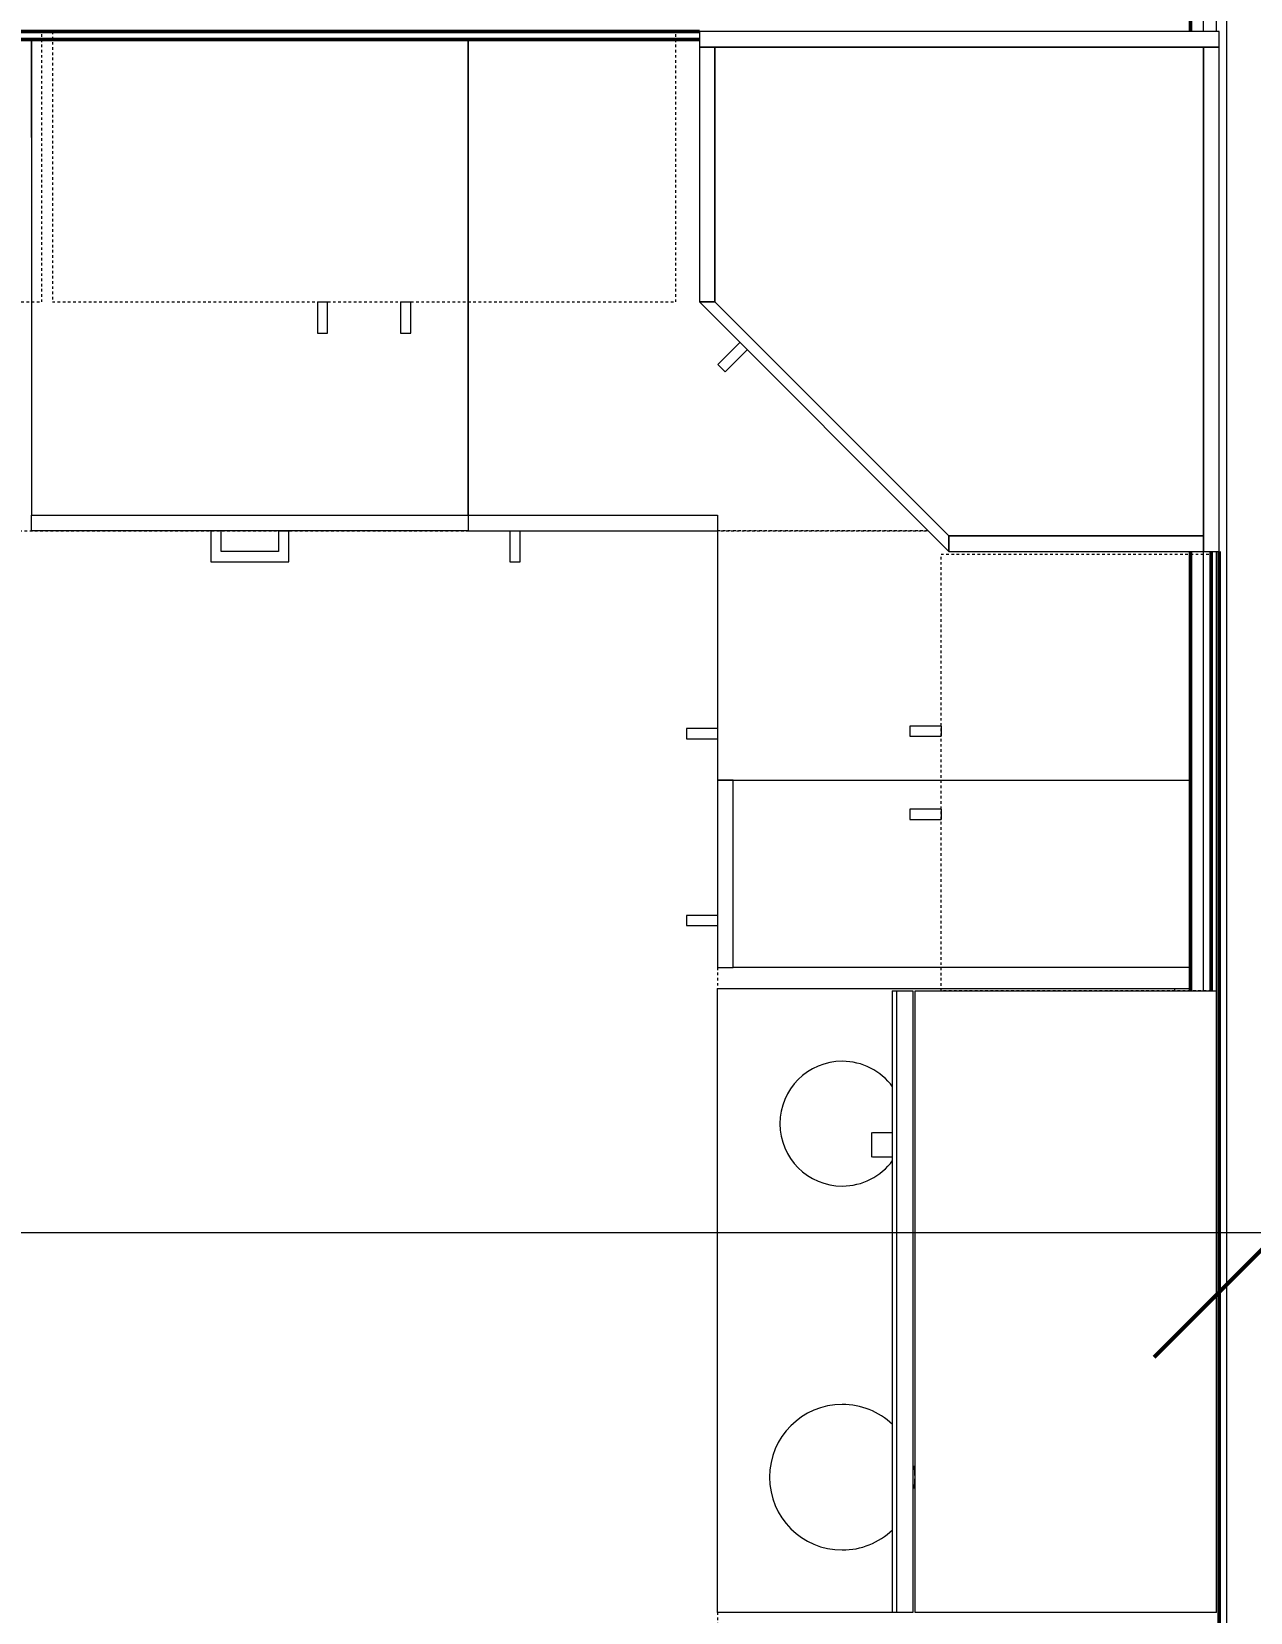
# Model space of a CAD drawing. Header units: inches. Extents: x -4266 to -1814, y 9706 to 12441.
# Drawn here: x -2573.1 to -2514.5, y 11372.4 to 11448.4 of the extents above; entities that cross this region are included whole.
import ezdxf

# ---------------------------------------------------------------- set-up
doc = ezdxf.new("R2010")
doc.units = ezdxf.units.IN
doc.header["$MEASUREMENT"] = 0
doc.linetypes.add('Dash', pattern=[0.25, 0.125, -0.125])
for name, color, linetype, lineweight in [('A-ANNO-DIMS', 211, 'Continuous', 9), ('A-ANNO-DIMS-96', 211, 'Continuous', 9), ('A-WALL', 113, 'Continuous', 13), ('A-WALL-3', 250, 'Continuous', 50), ('I-WALL-3', 2, 'Continuous', 50), ('Q-CASE', 31, 'Continuous', 9), ('Q-CASE-2', 7, 'Continuous', 9), ('Q-CASE-4', 7, 'Dash', 9), ('Q-CASE-HDLN-1', 7, 'Dash', 9), ('Q-SPCQ-2', 7, 'Continuous', 9)]:
    doc.layers.add(name, color=color, linetype=linetype, lineweight=lineweight)
doc.styles.add('Century Gothic', font='ufonts.com_century-gothic.ttf', dxfattribs={"height": 9})
doc.dimstyles.new('OD__1_16__Tol__', dxfattribs={"dimscale": 12, "dimtxt": 9.397514, "dimasz": 1, "dimexe": 0.75, "dimexo": 0.5, "dimgap": 0.125, "dimtad": 1, "dimdec": 4, "dimrnd": 0.0625, "dimzin": 3, "dimdsep": 46, "dimlunit": 4, "dimtxsty": 'Century Gothic', "dimblk1": 'OBLIQUE', "dimblk2": 'OBLIQUE', "dimsah": 1, "dimcen": 0.09, "dimdle": 0.75, "dimazin": 0, "dimtfac": 1, "dimtdec": 4, "dimtix": 1, "dimtmove": 0, "dimatfit": 3, "dimfxl": 1, "dimtvp": 1, "dimtfill": 1, "dimfrac": 2, "dimtolj": 1, "dimtzin": 0, "dimarcsym": 2})

# ---------------------------------------------------------------- blocks, each defined once
blk = doc.blocks.new('DIMBLOCK30-FLOOR PLAN - 1ST FLOOR')
at = {"layer": 'A-ANNO-DIMS-96', "lineweight": 50}
for p, q in [((-2714.724, 11390.624), (-2708.724, 11396.624)), ((-2513.124, 11390.624), (-2507.124, 11396.624)), ((-2714.724, 11390.624), (-2720.724, 11384.624)), ((-2513.124, 11390.624), (-2519.124, 11384.624))]:
    blk.add_line(p, q, dxfattribs=at)
at = {"layer": 'A-ANNO-DIMS-96'}
for p, q in [((-2714.724, 11393.109), (-2714.724, 11381.624)), ((-2714.724, 11390.624), (-2714.724, 11393.109)), ((-2513.124, 11393.109), (-2513.124, 11381.624)), ((-2513.124, 11390.624), (-2513.124, 11393.109)), ((-2714.724, 11390.624), (-2513.124, 11390.624))]:
    blk.add_line(p, q, dxfattribs=at)
at = {"layer": 'A-ANNO-DIMS-96', "color": 0, "char_height": 9, "attachment_point": 1, "line_spacing_factor": 0.984502, "style": 'Century Gothic', "bg_fill": 3, "box_fill_scale": 1.25, "bg_fill_color": 256, "bg_fill_true_color": 13158600, "bg_fill_transparency": 0}
for s, insert, width in [('16\' - 9 5/8"', (-2644.652, 11403.66), 73.74811), ('201.6', (-2629.661, 11385.892), 37.76906)]:
    blk.add_mtext(s, dxfattribs=dict(at, insert=insert, width=width))
blk = doc.blocks.new('_Oblique')
at = {"color": 0, "linetype": 'ByBlock', "lineweight": -2}
blk.add_line((-0.5, -0.5), (0.5, 0.5), dxfattribs=at)
blk = doc.blocks.new('DIMBLOCK31-FLOOR PLAN - 1ST FLOOR')
at = {"layer": 'A-ANNO-DIMS-96', "lineweight": 50}
for p, q in [((-2513.124, 11390.624), (-2507.124, 11396.624)), ((-2100.324, 11390.624), (-2094.324, 11396.624)), ((-2513.124, 11390.624), (-2519.124, 11384.624)), ((-2100.324, 11390.624), (-2106.324, 11384.624))]:
    blk.add_line(p, q, dxfattribs=at)
at = {"layer": 'A-ANNO-DIMS-96'}
for p, q in [((-2513.124, 11393.109), (-2513.124, 11381.624)), ((-2513.124, 11390.624), (-2513.124, 11393.109)), ((-2100.324, 11393.109), (-2100.324, 11381.624)), ((-2100.324, 11390.624), (-2100.324, 11393.109)), ((-2513.124, 11390.624), (-2091.324, 11390.624))]:
    blk.add_line(p, q, dxfattribs=at)
at = {"layer": 'A-ANNO-DIMS-96', "color": 0, "char_height": 9, "attachment_point": 1, "line_spacing_factor": 0.984502, "style": 'Century Gothic', "bg_fill": 3, "box_fill_scale": 1.25, "bg_fill_color": 256, "bg_fill_true_color": 13158600, "bg_fill_transparency": 0}
for s, insert, width in [('34\' - 4 13/16"', (-2344.463, 11403.66), 90.57414), ('412.8', (-2322.461, 11385.892), 37.76906)]:
    blk.add_mtext(s, dxfattribs=dict(at, insert=insert, width=width))

msp = doc.modelspace()

# ---------------------------------------------------------------- linework, layer by layer
at = {"layer": 'A-WALL'}
for p, q in [((-2516.74874, 11448.3644), (-2516.74874, 11641.2394)), ((-2516.12374, 11448.3644), (-2516.12374, 11641.2394)), ((-2515.62374, 11285.5394), (-2515.62374, 11641.2394)), ((-2516.74874, 11402.23379), (-2516.74874, 11423.3644)), ((-2516.12374, 11402.23379), (-2516.12374, 11423.3644))]:
    msp.add_line(p, q, dxfattribs=at)
at = {"layer": 'A-WALL-3'}
for p, q in [((-2540.99733, 11448.3644), (-2666.21264, 11448.3644)), ((-2666.21264, 11447.9894), (-2540.99733, 11447.9894))]:
    msp.add_line(p, q, dxfattribs=at)
at = {"layer": 'I-WALL-3'}
for p, q in [((-2517.37374, 11640.6144), (-2517.37374, 11448.3644)), ((-2517.37374, 11423.3644), (-2517.37374, 11402.23379))]:
    msp.add_line(p, q, dxfattribs=at)
at = {"layer": 'Q-CASE'}
for p, q in [((-2540.24733, 11435.3644), (-2540.99733, 11435.3644)), ((-2540.99733, 11435.3644), (-2528.99733, 11423.3644)), ((-2528.99733, 11424.1144), (-2540.24733, 11435.3644)), ((-2528.99733, 11423.3644), (-2528.99733, 11424.1144))]:
    msp.add_line(p, q, dxfattribs=at)
at = {"layer": 'Q-CASE-2'}
for p, q in [((-2515.99733, 11448.3644), (-2540.99733, 11448.3644)), ((-2540.99733, 11448.3644), (-2540.99733, 11447.6144)), ((-2515.99733, 11447.6144), (-2515.99733, 11448.3644)), ((-2573.12374, 11447.9894), (-2573.12374, 11425.1144)), ((-2573.12374, 11443.26704), (-2573.12374, 11447.9894)), ((-2573.12374, 11443.26704), (-2573.12374, 11447.9894)), ((-2552.12374, 11425.1144), (-2552.12374, 11447.9894)), ((-2552.12374, 11447.9894), (-2552.12374, 11424.3644)), ((-2540.24733, 11447.6144), (-2540.99733, 11447.6144)), ((-2540.99733, 11447.6144), (-2540.99733, 11435.3644)), ((-2540.99733, 11447.6144), (-2515.99733, 11447.6144)), ((-2516.74733, 11447.6144), (-2540.24733, 11447.6144)), ((-2540.24733, 11447.6144), (-2540.24733, 11435.3644)), ((-2540.24733, 11435.3644), (-2540.24733, 11447.6144)), ((-2516.74733, 11424.1144), (-2516.74733, 11447.6144)), ((-2515.99733, 11447.6144), (-2516.74733, 11447.6144)), ((-2516.74733, 11447.6144), (-2516.74733, 11423.3644)), ((-2515.99733, 11423.3644), (-2515.99733, 11447.6144)), ((-2559.37374, 11435.3644), (-2558.88529, 11435.3644)), ((-2559.37374, 11435.3644), (-2559.37374, 11433.86514)), ((-2558.88529, 11433.86514), (-2558.88529, 11435.3644)), ((-2555.37374, 11435.3644), (-2554.88529, 11435.3644)), ((-2555.37374, 11435.3644), (-2555.37374, 11433.86514)), ((-2554.88529, 11433.86514), (-2554.88529, 11435.3644)), ((-2540.99733, 11435.3644), (-2540.24733, 11435.3644)), ((-2540.24733, 11435.3644), (-2528.99733, 11424.1144)), ((-2559.37374, 11433.86514), (-2558.88529, 11433.86514)), ((-2555.37374, 11433.86514), (-2554.88529, 11433.86514)), ((-2539.04462, 11433.41168), (-2540.10475, 11432.35155)), ((-2539.75937, 11432.00617), (-2538.69924, 11433.0663)), ((-2540.10475, 11432.35155), (-2539.75937, 11432.00617)), ((-2573.12374, 11424.3644), (-2573.12374, 11425.1144)), ((-2573.12374, 11425.1144), (-2552.12374, 11425.1144)), ((-2552.12374, 11425.1144), (-2552.12374, 11424.3644)), ((-2552.12374, 11425.1144), (-2540.12374, 11425.1144)), ((-2540.12374, 11425.1144), (-2540.12374, 11412.3644)), ((-2540.12374, 11425.1144), (-2540.12374, 11424.3644)), ((-2552.12374, 11424.3644), (-2573.12374, 11424.3644)), ((-2564.49874, 11424.3644), (-2564.49874, 11422.8644)), ((-2563.99936, 11424.3644), (-2564.49874, 11424.3644)), ((-2563.99936, 11423.36377), (-2563.99936, 11424.3644)), ((-2561.24811, 11424.3644), (-2560.74874, 11424.3644)), ((-2561.24811, 11424.3644), (-2561.24811, 11423.36377)), ((-2560.74874, 11422.8644), (-2560.74874, 11424.3644)), ((-2552.12374, 11424.3644), (-2540.12374, 11424.3644)), ((-2550.11218, 11424.3644), (-2549.62374, 11424.3644)), ((-2550.11218, 11424.3644), (-2550.11218, 11422.86514)), ((-2549.62374, 11422.86514), (-2549.62374, 11424.3644)), ((-2540.12374, 11424.3644), (-2540.12374, 11412.3644)), ((-2528.99733, 11424.1144), (-2516.74733, 11424.1144)), ((-2516.74733, 11424.1144), (-2528.99733, 11424.1144)), ((-2528.99733, 11424.1144), (-2528.99733, 11423.3644)), ((-2516.74733, 11423.3644), (-2516.74733, 11424.1144)), ((-2561.24811, 11423.36377), (-2563.99936, 11423.36377)), ((-2528.99733, 11423.3644), (-2516.74733, 11423.3644)), ((-2516.74733, 11423.3644), (-2515.99733, 11423.3644)), ((-2564.49874, 11422.8644), (-2560.74874, 11422.8644)), ((-2550.11218, 11422.86514), (-2549.62374, 11422.86514)), ((-2541.61893, 11414.85284), (-2541.61893, 11414.3644)), ((-2540.11968, 11414.85284), (-2541.61893, 11414.85284)), ((-2540.11968, 11414.85284), (-2540.11968, 11414.3644)), ((-2530.87159, 11414.97223), (-2530.87159, 11414.48379)), ((-2529.37233, 11414.97223), (-2530.87159, 11414.97223)), ((-2529.37233, 11414.97223), (-2529.37233, 11414.48379)), ((-2541.61893, 11414.3644), (-2540.11968, 11414.3644)), ((-2530.87159, 11414.48379), (-2529.37233, 11414.48379)), ((-2540.12374, 11412.3644), (-2517.37374, 11412.3644)), ((-2539.37374, 11412.3644), (-2540.12374, 11412.3644)), ((-2539.37374, 11412.3644), (-2517.37374, 11412.3644)), ((-2530.87159, 11410.97223), (-2530.87159, 11410.48379)), ((-2529.37233, 11410.97223), (-2530.87159, 11410.97223)), ((-2530.87159, 11410.48379), (-2529.37233, 11410.48379)), ((-2529.37233, 11410.97223), (-2529.37233, 11410.48379)), ((-2531.51744, 11372.3519), (-2531.72308, 11372.3519)), ((-2530.73004, 11372.3519), (-2531.51744, 11372.3519)), ((-2516.12374, 11372.3519), (-2530.61193, 11372.3519))]:
    msp.add_line(p, q, dxfattribs=at)
at = {"layer": 'Q-CASE-4'}
for p, q in [((-2572.62374, 11448.3644), (-2605.62374, 11448.3644)), ((-2572.62374, 11435.3644), (-2572.62374, 11448.3644)), ((-2542.12374, 11448.3644), (-2572.12374, 11448.3644)), ((-2572.12374, 11448.3644), (-2572.12374, 11435.3644)), ((-2542.12374, 11435.3644), (-2542.12374, 11448.3644)), ((-2605.62374, 11435.3644), (-2572.62374, 11435.3644)), ((-2572.12374, 11435.3644), (-2542.12374, 11435.3644)), ((-2529.37233, 11423.23379), (-2516.37233, 11423.23379))]:
    msp.add_line(p, q, dxfattribs=at)
at = {"layer": 'Q-CASE-HDLN-1'}
for p, q in [((-2666.21264, 11424.3644), (-2529.99733, 11424.3644)), ((-2529.99733, 11424.3644), (-2540.12374, 11424.3644)), ((-2540.12374, 11372.3519), (-2540.12374, 11366.8519))]:
    msp.add_line(p, q, dxfattribs=at)
at = {"layer": 'Q-SPCQ-2'}
msp.add_line((-2531.72308, 11372.3519), (-2540.12374, 11372.3519), dxfattribs=at)

# ---------------------------------------------------------------- next in the draw order: dimensions: what is measured, and where the dimension line sits
at = {"layer": 'A-ANNO-DIMS'}
dim = msp.add_linear_dim(base=(-2513.12374, 11390.62405), p1=(-2714.72374, 11399.10933), p2=(-2513.12374, 11399.10933), dimstyle='OD__1_16__Tol__', override={"dimpost": '<>\\X', "dimfxl": 201.6}, dxfattribs=at)
dim.commit()
dim.dimension.update_dxf_attribs({"geometry": 'DIMBLOCK30-FLOOR PLAN - 1ST FLOOR', "text_midpoint": (-2613.92374, 11390.62405)})

# ---------------------------------------------------------------- next in the draw order: linework, layer by layer
at = {"layer": 'Q-CASE-2'}
for p, q in [((-2540.12374, 11412.3644), (-2540.12374, 11403.3644)), ((-2539.37374, 11403.3644), (-2539.37374, 11412.3644)), ((-2540.12374, 11405.8644), (-2541.62299, 11405.8644)), ((-2541.62299, 11405.8644), (-2541.62299, 11405.37595)), ((-2540.12374, 11405.8644), (-2540.12374, 11405.37595)), ((-2541.62299, 11405.37595), (-2540.12374, 11405.37595)), ((-2540.12374, 11403.3644), (-2539.37374, 11403.3644)), ((-2531.72308, 11402.23379), (-2531.72308, 11372.3519)), ((-2531.72308, 11402.23379), (-2531.51744, 11402.23379)), ((-2531.51744, 11402.23379), (-2530.73004, 11402.23379)), ((-2531.51744, 11402.23379), (-2531.51744, 11372.3519)), ((-2530.73004, 11402.23379), (-2530.73004, 11372.3519)), ((-2530.61193, 11372.3519), (-2530.61193, 11402.23379)), ((-2532.72288, 11395.43377), (-2532.72288, 11394.24166)), ((-2532.67372, 11395.43377), (-2531.75852, 11395.43377)), ((-2531.75852, 11394.24166), (-2532.67372, 11394.24166))]:
    msp.add_line(p, q, dxfattribs=at)
at = {"layer": 'Q-CASE-4'}
msp.add_line((-2529.37233, 11402.23379), (-2529.37233, 11423.23379), dxfattribs=at)
at = {"layer": 'Q-CASE-HDLN-1'}
msp.add_line((-2540.12374, 11424.3644), (-2540.12374, 11402.3519), dxfattribs=at)
at = {"layer": 'Q-SPCQ-2'}
msp.add_line((-2540.12374, 11372.3519), (-2540.12374, 11402.3519), dxfattribs=at)
for centre, radius, start, end in [((-2534.12374, 11395.8519), 3, 90, 270), ((-2534.12374, 11395.8519), 3, 36.1226865, 90), ((-2534.12374, 11395.8519), 3, 270, 323.8773135), ((-2534.12374, 11378.8519), 3.5, 90, 270), ((-2534.12374, 11378.8519), 3.5, 46.3878698, 90), ((-2534.12374, 11378.8519), 3.5, 351.0227551, 8.9772449), ((-2534.12374, 11378.8519), 3.5, 270, 313.5658771)]:
    msp.add_arc(centre, radius, start, end, dxfattribs=at)

# ---------------------------------------------------------------- next in the draw order: dimensions: what is measured, and where the dimension line sits
at = {"layer": 'A-ANNO-DIMS'}
dim = msp.add_linear_dim(base=(-2100.32374, 11390.62405), p1=(-2513.12374, 11399.10933), p2=(-2100.32374, 11399.10933), dimstyle='OD__1_16__Tol__', override={"dimpost": '<>\\X', "dimfxl": 412.8}, dxfattribs=at)
dim.commit()
dim.dimension.update_dxf_attribs({"geometry": 'DIMBLOCK31-FLOOR PLAN - 1ST FLOOR', "text_midpoint": (-2306.72374, 11390.62405)})

# ---------------------------------------------------------------- next in the draw order: linework, layer by layer
at = {"layer": 'A-WALL-3'}
for p, q in [((-2516.37233, 11423.3644), (-2516.37233, 11402.23379)), ((-2515.99733, 11359.3519), (-2515.99733, 11423.3644))]:
    msp.add_line(p, q, dxfattribs=at)
at = {"layer": 'Q-CASE-2'}
for p, q in [((-2517.37374, 11403.3644), (-2539.37374, 11403.3644)), ((-2530.61193, 11402.23379), (-2516.12374, 11402.23379)), ((-2516.12374, 11372.3519), (-2516.12374, 11402.23379))]:
    msp.add_line(p, q, dxfattribs=at)
at = {"layer": 'Q-CASE-4'}
for p, q in [((-2516.37233, 11423.23379), (-2516.37233, 11402.23379)), ((-2516.37233, 11402.23379), (-2529.37233, 11402.23379))]:
    msp.add_line(p, q, dxfattribs=at)
at = {"layer": 'Q-SPCQ-2'}
for p, q in [((-2540.12374, 11402.3519), (-2517.37374, 11402.3519)), ((-2518.12374, 11402.23379), (-2518.12374, 11402.3519))]:
    msp.add_line(p, q, dxfattribs=at)

doc.saveas('drawing.dxf')
